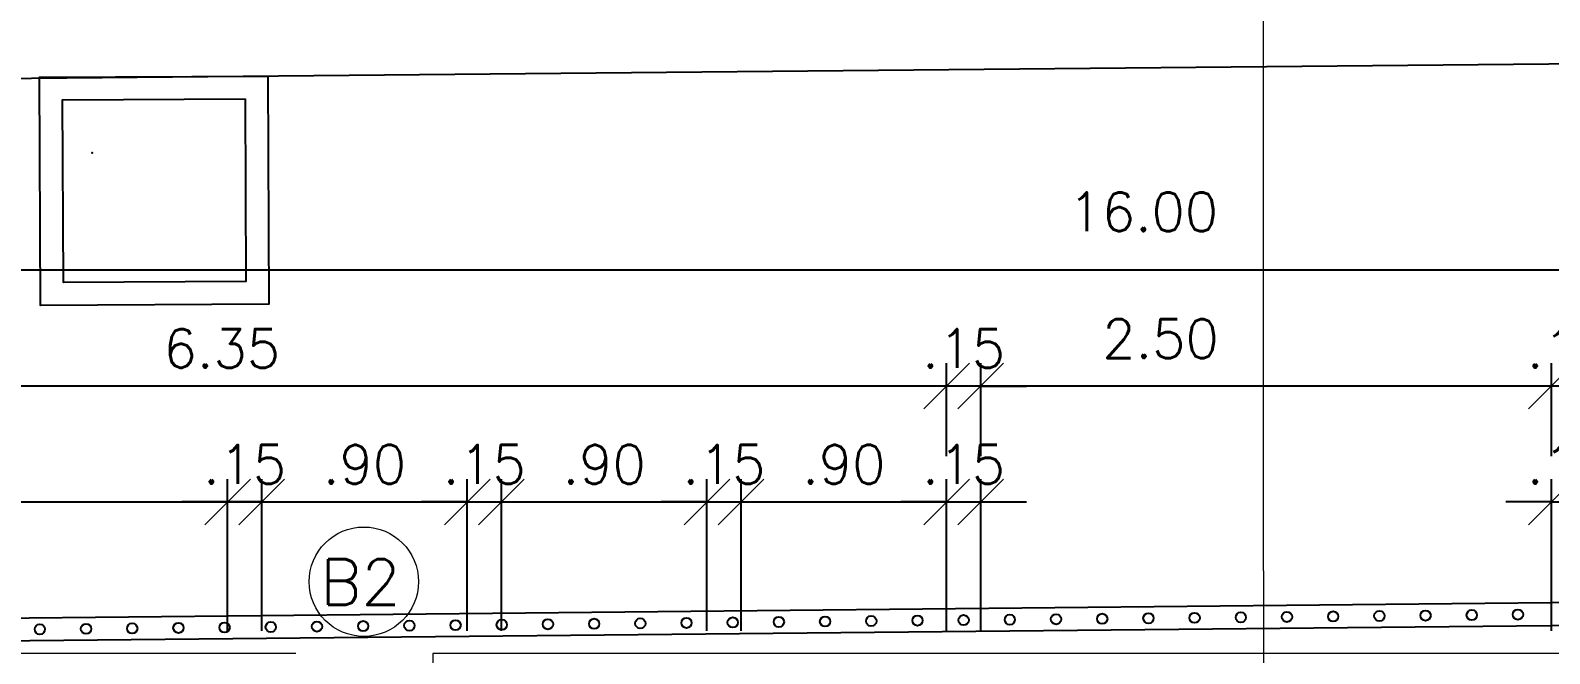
# Model space of a CAD drawing. Header units: millimetres. Extents: x 521 to 1055, y 261 to 520.
# Drawn here: x 668.84 to 675.49, y 424.25 to 426.98 of the extents above; entities that cross this region are included whole.
import ezdxf
from ezdxf.enums import TextEntityAlignment as Align

# ---------------------------------------------------------------- set-up
doc = ezdxf.new("R2010")
doc.units = ezdxf.units.MM
doc.linetypes.add('CONTINU', pattern=[0])
doc.linetypes.add('DASHDOTX2', pattern=[2, 1, -0.5, 0, -0.5])
doc.layers.add('0.1', color=8, linetype='Continuous', lineweight=13)
for name, color, linetype in [('01', 8, 'Continuous'), ('02', 1, 'Continuous'), ('parede', 5, 'Continuous'), ('PENA_02_VEG', 8, 'Continuous')]:
    doc.layers.add(name, color=color, linetype=linetype)
doc.styles.add('ROMANS', font='romans')
doc.styles.get("Standard").update_dxf_attribs({"font": 'romans.shx'})
doc.dimstyles.new('Fares Eng - 50', dxfattribs={"dimscale": 2, "dimtxt": 0.085, "dimasz": 0.1, "dimexe": 0.05, "dimexo": 0.05, "dimgap": 0.04, "dimtad": 1, "dimzin": 4, "dimdsep": 46, "dimtxsty": 'ROMANS', "dimblk1": 'OBLIQUE', "dimblk2": 'OBLIQUE', "dimsah": 1, "dimcen": 0.05, "dimdle": 0.05, "dimclrd": 8, "dimclre": 8, "dimclrt": 8, "dimaunit": 1, "dimadec": 0, "dimazin": 0, "dimtfac": 1, "dimtix": 1, "dimtmove": 2, "dimatfit": 0, "dimldrblk": 'OPEN90', "dimfxl": 1, "dimtolj": 1, "dimtzin": 0, "dimarcsym": 0})

# ---------------------------------------------------------------- blocks, each defined once
blk = doc.blocks.new('_OBLIQUE')
at = {"color": 0, "linetype": 'ByBlock'}
blk.add_line((-0.5, -0.5), (0.5, 0.5), dxfattribs=at)
blk = doc.blocks.new('*D316')
at = {"layer": '0.1', "color": 8, "linetype": 'CONTINU', "lineweight": -2, "transparency": 16777216}
for p, q in [((666.5027, 424.3465), (666.5027, 425.0113)), ((669.7027, 424.3465), (669.7027, 425.0113)), ((666.4027, 424.9113), (669.8027, 424.9113))]:
    blk.add_line(p, q, dxfattribs=at)
at = {"layer": 'DEFPOINTS', "color": 0, "linetype": 'CONTINU', "lineweight": -2, "transparency": 16777216}
for p in [(669.7027, 424.9113), (666.5027, 424.2465), (669.7027, 424.2465)]:
    blk.add_point(p, dxfattribs=at)
at = {"layer": '0.1', "color": 8, "linetype": 'CONTINU', "lineweight": -2, "transparency": 16777216, "xscale": 0.2, "yscale": 0.2, "zscale": 0.2, "rotation": 180}
blk.add_blockref('_OBLIQUE', (666.5027, 424.9113), dxfattribs=at)
at = {"layer": '0.1', "color": 8, "linetype": 'CONTINU', "lineweight": -2, "transparency": 16777216, "xscale": 0.2, "yscale": 0.2, "zscale": 0.2}
blk.add_blockref('_OBLIQUE', (669.7027, 424.9113), dxfattribs=at)
at = {"layer": '0.1', "color": 8, "linetype": 'CONTINU', "transparency": 16777216, "insert": (668.1027, 425.0763), "char_height": 0.17, "attachment_point": 5, "style": 'ROMANS'}
blk.add_mtext('\\A1;3.20', dxfattribs=at)
blk = doc.blocks.new('_Open90')
at = {"color": 0, "linetype": 'ByBlock', "lineweight": -2}
for p, q in [((-0.5, 0.5), (0, 0)), ((0, 0), (-1, 0)), ((0, 0), (-0.5, -0.5))]:
    blk.add_line(p, q, dxfattribs=at)
blk = doc.blocks.new('*D318')
at = {"layer": '0.1', "color": 8, "linetype": 'CONTINU', "lineweight": -2, "transparency": 16777216}
for p, q in [((669.8527, 424.3465), (669.8527, 425.0113)), ((670.7527, 424.3465), (670.7527, 425.0113)), ((669.7527, 424.9113), (670.8527, 424.9113))]:
    blk.add_line(p, q, dxfattribs=at)
at = {"layer": 'DEFPOINTS', "color": 0, "linetype": 'CONTINU', "lineweight": -2, "transparency": 16777216}
for p in [(670.7527, 424.9113), (669.8527, 424.2465), (670.7527, 424.2465)]:
    blk.add_point(p, dxfattribs=at)
at = {"layer": '0.1', "color": 8, "linetype": 'CONTINU', "lineweight": -2, "transparency": 16777216, "xscale": 0.2, "yscale": 0.2, "zscale": 0.2, "rotation": 180}
blk.add_blockref('_OBLIQUE', (669.8527, 424.9113), dxfattribs=at)
at = {"layer": '0.1', "color": 8, "linetype": 'CONTINU', "lineweight": -2, "transparency": 16777216, "xscale": 0.2, "yscale": 0.2, "zscale": 0.2}
blk.add_blockref('_OBLIQUE', (670.7527, 424.9113), dxfattribs=at)
at = {"layer": '0.1', "color": 8, "linetype": 'CONTINU', "transparency": 16777216, "insert": (670.3027, 425.0763), "char_height": 0.17, "attachment_point": 5, "style": 'ROMANS'}
blk.add_mtext('\\A1;.90', dxfattribs=at)
blk = doc.blocks.new('*D319')
at = {"layer": '0.1', "color": 8, "linetype": 'CONTINU', "lineweight": -2, "transparency": 16777216}
for p, q in [((669.7027, 424.3465), (669.7027, 425.0113)), ((669.8527, 424.3465), (669.8527, 425.0113)), ((669.7027, 424.9113), (669.5027, 424.9113)), ((669.8527, 424.9113), (669.7027, 424.9113)), ((669.8527, 424.9113), (670.0527, 424.9113))]:
    blk.add_line(p, q, dxfattribs=at)
at = {"layer": 'DEFPOINTS', "color": 0, "linetype": 'CONTINU', "lineweight": -2, "transparency": 16777216}
for p in [(669.7027, 424.9113), (669.7027, 424.2465), (669.8527, 424.2465)]:
    blk.add_point(p, dxfattribs=at)
at = {"layer": '0.1', "color": 8, "linetype": 'CONTINU', "lineweight": -2, "transparency": 16777216, "xscale": 0.2, "yscale": 0.2, "zscale": 0.2}
blk.add_blockref('_OBLIQUE', (669.7027, 424.9113), dxfattribs=at)
at = {"layer": '0.1', "color": 8, "linetype": 'CONTINU', "lineweight": -2, "transparency": 16777216, "xscale": 0.2, "yscale": 0.2, "zscale": 0.2, "rotation": 180}
blk.add_blockref('_OBLIQUE', (669.8527, 424.9113), dxfattribs=at)
at = {"layer": '0.1', "color": 8, "linetype": 'CONTINU', "transparency": 16777216, "insert": (669.7777, 425.0763), "char_height": 0.17, "attachment_point": 5, "style": 'ROMANS'}
blk.add_mtext('\\A1;.15', dxfattribs=at)
blk = doc.blocks.new('*D320')
at = {"layer": '0.1', "color": 8, "linetype": 'CONTINU', "lineweight": -2, "transparency": 16777216}
for p, q in [((670.7527, 424.3465), (670.7527, 425.0113)), ((670.9027, 424.3465), (670.9027, 425.0113)), ((670.7527, 424.9113), (670.5527, 424.9113)), ((670.7527, 424.9113), (670.9027, 424.9113)), ((670.9027, 424.9113), (671.1027, 424.9113))]:
    blk.add_line(p, q, dxfattribs=at)
at = {"layer": 'DEFPOINTS', "color": 0, "linetype": 'CONTINU', "lineweight": -2, "transparency": 16777216}
for p in [(670.9027, 424.9113), (670.7527, 424.2465), (670.9027, 424.2465)]:
    blk.add_point(p, dxfattribs=at)
at = {"layer": '0.1', "color": 8, "linetype": 'CONTINU', "lineweight": -2, "transparency": 16777216, "xscale": 0.2, "yscale": 0.2, "zscale": 0.2}
blk.add_blockref('_OBLIQUE', (670.7527, 424.9113), dxfattribs=at)
at = {"layer": '0.1', "color": 8, "linetype": 'CONTINU', "lineweight": -2, "transparency": 16777216, "xscale": 0.2, "yscale": 0.2, "zscale": 0.2, "rotation": 180}
blk.add_blockref('_OBLIQUE', (670.9027, 424.9113), dxfattribs=at)
at = {"layer": '0.1', "color": 8, "linetype": 'CONTINU', "transparency": 16777216, "insert": (670.8277, 425.0763), "char_height": 0.17, "attachment_point": 5, "style": 'ROMANS'}
blk.add_mtext('\\A1;.15', dxfattribs=at)
blk = doc.blocks.new('*D321')
at = {"layer": '0.1', "color": 8, "linetype": 'CONTINU', "lineweight": -2, "transparency": 16777216}
for p, q in [((670.9027, 424.3465), (670.9027, 425.0113)), ((671.8027, 424.3465), (671.8027, 425.0113)), ((670.8027, 424.9113), (671.9027, 424.9113))]:
    blk.add_line(p, q, dxfattribs=at)
at = {"layer": 'DEFPOINTS', "color": 0, "linetype": 'CONTINU', "lineweight": -2, "transparency": 16777216}
for p in [(671.8027, 424.9113), (670.9027, 424.2465), (671.8027, 424.2465)]:
    blk.add_point(p, dxfattribs=at)
at = {"layer": '0.1', "color": 8, "linetype": 'CONTINU', "lineweight": -2, "transparency": 16777216, "xscale": 0.2, "yscale": 0.2, "zscale": 0.2, "rotation": 180}
blk.add_blockref('_OBLIQUE', (670.9027, 424.9113), dxfattribs=at)
at = {"layer": '0.1', "color": 8, "linetype": 'CONTINU', "lineweight": -2, "transparency": 16777216, "xscale": 0.2, "yscale": 0.2, "zscale": 0.2}
blk.add_blockref('_OBLIQUE', (671.8027, 424.9113), dxfattribs=at)
at = {"layer": '0.1', "color": 8, "linetype": 'CONTINU', "transparency": 16777216, "insert": (671.3527, 425.0763), "char_height": 0.17, "attachment_point": 5, "style": 'ROMANS'}
blk.add_mtext('\\A1;.90', dxfattribs=at)
blk = doc.blocks.new('*D322')
at = {"layer": '0.1', "color": 8, "linetype": 'CONTINU', "lineweight": -2, "transparency": 16777216}
for p, q in [((671.8027, 424.3465), (671.8027, 425.0113)), ((671.9527, 424.3465), (671.9527, 425.0113)), ((671.8027, 424.9113), (671.6027, 424.9113)), ((671.8027, 424.9113), (671.9527, 424.9113)), ((671.9527, 424.9113), (672.1527, 424.9113))]:
    blk.add_line(p, q, dxfattribs=at)
at = {"layer": 'DEFPOINTS', "color": 0, "linetype": 'CONTINU', "lineweight": -2, "transparency": 16777216}
for p in [(671.9527, 424.9113), (671.8027, 424.2465), (671.9527, 424.2465)]:
    blk.add_point(p, dxfattribs=at)
at = {"layer": '0.1', "color": 8, "linetype": 'CONTINU', "lineweight": -2, "transparency": 16777216, "xscale": 0.2, "yscale": 0.2, "zscale": 0.2}
blk.add_blockref('_OBLIQUE', (671.8027, 424.9113), dxfattribs=at)
at = {"layer": '0.1', "color": 8, "linetype": 'CONTINU', "lineweight": -2, "transparency": 16777216, "xscale": 0.2, "yscale": 0.2, "zscale": 0.2, "rotation": 180}
blk.add_blockref('_OBLIQUE', (671.9527, 424.9113), dxfattribs=at)
at = {"layer": '0.1', "color": 8, "linetype": 'CONTINU', "transparency": 16777216, "insert": (671.8777, 425.0763), "char_height": 0.17, "attachment_point": 5, "style": 'ROMANS'}
blk.add_mtext('\\A1;.15', dxfattribs=at)
blk = doc.blocks.new('*D323')
at = {"layer": '0.1', "color": 8, "linetype": 'CONTINU', "lineweight": -2, "transparency": 16777216}
for p, q in [((671.9527, 424.3465), (671.9527, 425.0113)), ((672.8527, 424.3465), (672.8527, 425.0113)), ((671.8527, 424.9113), (672.9527, 424.9113))]:
    blk.add_line(p, q, dxfattribs=at)
at = {"layer": 'DEFPOINTS', "color": 0, "linetype": 'CONTINU', "lineweight": -2, "transparency": 16777216}
for p in [(672.8527, 424.9113), (671.9527, 424.2465), (672.8527, 424.2465)]:
    blk.add_point(p, dxfattribs=at)
at = {"layer": '0.1', "color": 8, "linetype": 'CONTINU', "lineweight": -2, "transparency": 16777216, "xscale": 0.2, "yscale": 0.2, "zscale": 0.2, "rotation": 180}
blk.add_blockref('_OBLIQUE', (671.9527, 424.9113), dxfattribs=at)
at = {"layer": '0.1', "color": 8, "linetype": 'CONTINU', "lineweight": -2, "transparency": 16777216, "xscale": 0.2, "yscale": 0.2, "zscale": 0.2}
blk.add_blockref('_OBLIQUE', (672.8527, 424.9113), dxfattribs=at)
at = {"layer": '0.1', "color": 8, "linetype": 'CONTINU', "transparency": 16777216, "insert": (672.4027, 425.0763), "char_height": 0.17, "attachment_point": 5, "style": 'ROMANS'}
blk.add_mtext('\\A1;.90', dxfattribs=at)
blk = doc.blocks.new('*D324')
at = {"layer": '0.1', "color": 8, "linetype": 'CONTINU', "lineweight": -2, "transparency": 16777216}
for p, q in [((672.8527, 424.3465), (672.8527, 425.0113)), ((673.0027, 424.3465), (673.0027, 425.0113)), ((672.8527, 424.9113), (672.6527, 424.9113)), ((672.8527, 424.9113), (673.0027, 424.9113)), ((673.0027, 424.9113), (673.2027, 424.9113))]:
    blk.add_line(p, q, dxfattribs=at)
at = {"layer": 'DEFPOINTS', "color": 0, "linetype": 'CONTINU', "lineweight": -2, "transparency": 16777216}
for p in [(673.0027, 424.9113), (672.8527, 424.2465), (673.0027, 424.2465)]:
    blk.add_point(p, dxfattribs=at)
at = {"layer": '0.1', "color": 8, "linetype": 'CONTINU', "lineweight": -2, "transparency": 16777216, "xscale": 0.2, "yscale": 0.2, "zscale": 0.2}
blk.add_blockref('_OBLIQUE', (672.8527, 424.9113), dxfattribs=at)
at = {"layer": '0.1', "color": 8, "linetype": 'CONTINU', "lineweight": -2, "transparency": 16777216, "xscale": 0.2, "yscale": 0.2, "zscale": 0.2, "rotation": 180}
blk.add_blockref('_OBLIQUE', (673.0027, 424.9113), dxfattribs=at)
at = {"layer": '0.1', "color": 8, "linetype": 'CONTINU', "transparency": 16777216, "insert": (672.9277, 425.0763), "char_height": 0.17, "attachment_point": 5, "style": 'ROMANS'}
blk.add_mtext('\\A1;.15', dxfattribs=at)
blk = doc.blocks.new('*D325')
at = {"layer": '0.1', "color": 8, "linetype": 'CONTINU', "lineweight": -2, "transparency": 16777216}
for p, q in [((675.5027, 424.3465), (675.5027, 425.0113)), ((675.6527, 424.3465), (675.6527, 425.0113)), ((675.5027, 424.9113), (675.3027, 424.9113)), ((675.5027, 424.9113), (675.6527, 424.9113)), ((675.6527, 424.9113), (675.8527, 424.9113))]:
    blk.add_line(p, q, dxfattribs=at)
at = {"layer": 'DEFPOINTS', "color": 0, "linetype": 'CONTINU', "lineweight": -2, "transparency": 16777216}
for p in [(675.6527, 424.9113), (675.5027, 424.2465), (675.6527, 424.2465)]:
    blk.add_point(p, dxfattribs=at)
at = {"layer": '0.1', "color": 8, "linetype": 'CONTINU', "lineweight": -2, "transparency": 16777216, "xscale": 0.2, "yscale": 0.2, "zscale": 0.2}
blk.add_blockref('_OBLIQUE', (675.5027, 424.9113), dxfattribs=at)
at = {"layer": '0.1', "color": 8, "linetype": 'CONTINU', "lineweight": -2, "transparency": 16777216, "xscale": 0.2, "yscale": 0.2, "zscale": 0.2, "rotation": 180}
blk.add_blockref('_OBLIQUE', (675.6527, 424.9113), dxfattribs=at)
at = {"layer": '0.1', "color": 8, "linetype": 'CONTINU', "transparency": 16777216, "insert": (675.5777, 425.0763), "char_height": 0.17, "attachment_point": 5, "style": 'ROMANS'}
blk.add_mtext('\\A1;.15', dxfattribs=at)
blk = doc.blocks.new('*D334')
at = {"layer": '0.1', "color": 8, "linetype": 'CONTINU', "lineweight": -2, "transparency": 16777216}
for p, q in [((675.5027, 425.1113), (675.5027, 425.519)), ((675.6527, 425.1113), (675.6527, 425.519)), ((675.5027, 425.419), (675.3027, 425.419)), ((675.6527, 425.419), (675.5027, 425.419)), ((675.6527, 425.419), (675.8527, 425.419))]:
    blk.add_line(p, q, dxfattribs=at)
at = {"layer": 'DEFPOINTS', "color": 0, "linetype": 'CONTINU', "lineweight": -2, "transparency": 16777216}
for p in [(675.5027, 425.419), (675.5027, 425.0113), (675.6527, 425.0113)]:
    blk.add_point(p, dxfattribs=at)
at = {"layer": '0.1', "color": 8, "linetype": 'CONTINU', "lineweight": -2, "transparency": 16777216, "xscale": 0.2, "yscale": 0.2, "zscale": 0.2}
blk.add_blockref('_OBLIQUE', (675.5027, 425.419), dxfattribs=at)
at = {"layer": '0.1', "color": 8, "linetype": 'CONTINU', "lineweight": -2, "transparency": 16777216, "xscale": 0.2, "yscale": 0.2, "zscale": 0.2, "rotation": 180}
blk.add_blockref('_OBLIQUE', (675.6527, 425.419), dxfattribs=at)
at = {"layer": '0.1', "color": 8, "linetype": 'CONTINU', "transparency": 16777216, "insert": (675.5777, 425.584), "char_height": 0.17, "attachment_point": 5, "style": 'ROMANS'}
blk.add_mtext('\\A1;.15', dxfattribs=at)
blk = doc.blocks.new('*D335')
at = {"layer": '0.1', "color": 8, "linetype": 'CONTINU', "lineweight": -2, "transparency": 16777216}
for p, q in [((673.0027, 425.1113), (673.0027, 425.519)), ((675.5027, 425.1113), (675.5027, 425.519)), ((675.6027, 425.419), (672.9027, 425.419))]:
    blk.add_line(p, q, dxfattribs=at)
at = {"layer": 'DEFPOINTS', "color": 0, "linetype": 'CONTINU', "lineweight": -2, "transparency": 16777216}
for p in [(673.0027, 425.419), (673.0027, 425.0113), (675.5027, 425.0113)]:
    blk.add_point(p, dxfattribs=at)
at = {"layer": '0.1', "color": 8, "linetype": 'CONTINU', "lineweight": -2, "transparency": 16777216, "xscale": 0.2, "yscale": 0.2, "zscale": 0.2, "rotation": 180}
blk.add_blockref('_OBLIQUE', (673.0027, 425.419), dxfattribs=at)
at = {"layer": '0.1', "color": 8, "linetype": 'CONTINU', "lineweight": -2, "transparency": 16777216, "xscale": 0.2, "yscale": 0.2, "zscale": 0.2}
blk.add_blockref('_OBLIQUE', (675.5027, 425.419), dxfattribs=at)
at = {"layer": '0.1', "color": 8, "linetype": 'CONTINU', "transparency": 16777216, "insert": (673.79, 425.6269), "char_height": 0.17, "attachment_point": 5, "style": 'ROMANS'}
blk.add_mtext('\\A1;2.50', dxfattribs=at)
blk = doc.blocks.new('*D336')
at = {"layer": '0.1', "color": 8, "linetype": 'CONTINU', "lineweight": -2, "transparency": 16777216}
for p, q in [((672.8527, 425.1113), (672.8527, 425.519)), ((673.0027, 425.1113), (673.0027, 425.519)), ((672.8527, 425.419), (672.6527, 425.419)), ((673.0027, 425.419), (672.8527, 425.419)), ((673.0027, 425.419), (673.2027, 425.419))]:
    blk.add_line(p, q, dxfattribs=at)
at = {"layer": 'DEFPOINTS', "color": 0, "linetype": 'CONTINU', "lineweight": -2, "transparency": 16777216}
for p in [(672.8527, 425.419), (672.8527, 425.0113), (673.0027, 425.0113)]:
    blk.add_point(p, dxfattribs=at)
at = {"layer": '0.1', "color": 8, "linetype": 'CONTINU', "lineweight": -2, "transparency": 16777216, "xscale": 0.2, "yscale": 0.2, "zscale": 0.2}
blk.add_blockref('_OBLIQUE', (672.8527, 425.419), dxfattribs=at)
at = {"layer": '0.1', "color": 8, "linetype": 'CONTINU', "lineweight": -2, "transparency": 16777216, "xscale": 0.2, "yscale": 0.2, "zscale": 0.2, "rotation": 180}
blk.add_blockref('_OBLIQUE', (673.0027, 425.419), dxfattribs=at)
at = {"layer": '0.1', "color": 8, "linetype": 'CONTINU', "transparency": 16777216, "insert": (672.9277, 425.584), "char_height": 0.17, "attachment_point": 5, "style": 'ROMANS'}
blk.add_mtext('\\A1;.15', dxfattribs=at)
blk = doc.blocks.new('*D337')
at = {"layer": '0.1', "color": 8, "linetype": 'CONTINU', "lineweight": -2, "transparency": 16777216}
for p, q in [((666.5027, 425.1113), (666.5027, 425.519)), ((672.8527, 425.1113), (672.8527, 425.519)), ((672.9527, 425.419), (666.4027, 425.419))]:
    blk.add_line(p, q, dxfattribs=at)
at = {"layer": 'DEFPOINTS', "color": 0, "linetype": 'CONTINU', "lineweight": -2, "transparency": 16777216}
for p in [(666.5027, 425.419), (666.5027, 425.0113), (672.8527, 425.0113)]:
    blk.add_point(p, dxfattribs=at)
at = {"layer": '0.1', "color": 8, "linetype": 'CONTINU', "lineweight": -2, "transparency": 16777216, "xscale": 0.2, "yscale": 0.2, "zscale": 0.2, "rotation": 180}
blk.add_blockref('_OBLIQUE', (666.5027, 425.419), dxfattribs=at)
at = {"layer": '0.1', "color": 8, "linetype": 'CONTINU', "lineweight": -2, "transparency": 16777216, "xscale": 0.2, "yscale": 0.2, "zscale": 0.2}
blk.add_blockref('_OBLIQUE', (672.8527, 425.419), dxfattribs=at)
at = {"layer": '0.1', "color": 8, "linetype": 'CONTINU', "transparency": 16777216, "insert": (669.6777, 425.584), "char_height": 0.17, "attachment_point": 5, "style": 'ROMANS'}
blk.add_mtext('\\A1;6.35', dxfattribs=at)
blk = doc.blocks.new('*D339')
at = {"layer": '0.1', "color": 8, "linetype": 'CONTINU', "lineweight": -2, "transparency": 16777216}
for p, q in [((666.2527, 425.619), (666.2527, 426.0268)), ((682.2527, 425.619), (682.2527, 426.0268)), ((682.3527, 425.9268), (666.1527, 425.9268))]:
    blk.add_line(p, q, dxfattribs=at)
at = {"layer": 'DEFPOINTS', "color": 0, "linetype": 'CONTINU', "lineweight": -2, "transparency": 16777216}
for p in [(666.2527, 425.9268), (666.2527, 425.519), (682.2527, 425.519)]:
    blk.add_point(p, dxfattribs=at)
at = {"layer": '0.1', "color": 8, "linetype": 'CONTINU', "lineweight": -2, "transparency": 16777216, "xscale": 0.2, "yscale": 0.2, "zscale": 0.2, "rotation": 180}
blk.add_blockref('_OBLIQUE', (666.2527, 425.9268), dxfattribs=at)
at = {"layer": '0.1', "color": 8, "linetype": 'CONTINU', "lineweight": -2, "transparency": 16777216, "xscale": 0.2, "yscale": 0.2, "zscale": 0.2}
blk.add_blockref('_OBLIQUE', (682.2527, 425.9268), dxfattribs=at)
at = {"layer": '0.1', "color": 8, "linetype": 'CONTINU', "transparency": 16777216, "insert": (673.7149, 426.1828), "char_height": 0.17, "attachment_point": 5, "style": 'ROMANS'}
blk.add_mtext('\\A1;16.00', dxfattribs=at)
blk = doc.blocks.new('Cor-4A')
h = blk.add_hatch(color=1)
edge = h.paths.add_edge_path()
edge.add_line((-0.000046, -0.007316), (-0.007572, 0))
edge.add_line((-0.007572, 0), (-0.000141, 0.007314))
edge.add_line((-0.000141, 0.007314), (-0.000141, 0.004997))
edge.add_arc((0.000001, 0), 0.004999, 91.62163, 269.46796)
edge.add_line((-0.000046, -0.004999), (-0.000046, -0.007316))
at = {"linetype": 'DASHDOTX2'}
blk.add_line((0, 0.037351), (0, 0.004998), dxfattribs=at)
at = {"color": 1}
blk.add_lwpolyline([(-0.000046, -0.007316), (-0.007572, 0), (-0.000141, 0.007314), (-0.000141, 0.004997, 0.98138), (-0.000046, -0.004999)], format="xyb", close=True, dxfattribs=at)
blk.add_circle((0, 0), 0.004998, dxfattribs=at)
at = {"color": 3, "style": 'ROMANS'}
blk.add_attdef('O', text='', height=0.006, rotation=90, dxfattribs=at).set_placement((0.000194, 0), align=Align.MIDDLE)
blk = doc.blocks.new('SUP')
at = {"layer": '01', "color": 8}
for p, q in [((247.1784, 61.9223), (222.7, 61.6788)), ((247.1784, 61.8223), (222.8, 61.5798))]:
    blk.add_line(p, q, dxfattribs=at)
at = {"layer": '02', "color": 8}
blk.add_line((220.1873, 64.0216), (246.6776, 64.2719), dxfattribs=at)
at = {"layer": '02', "color": 8, "linetype": 'CONTINU', "lineweight": -2}
for points in [[(226.1765, 64.0782), (226.1814, 63.0782), (225.1815, 63.0732), (225.1765, 64.0732), (226.1765, 64.0782)], [(226.077, 63.9777), (226.081, 63.1777), (225.281, 63.1737), (225.277, 63.9737), (226.077, 63.9777)]]:
    blk.add_lwpolyline(points, dxfattribs=at)
at = {"layer": 'parede', "color": 8}
for centre in [(227.4038, 61.6756), (227.6062, 61.6776), (227.8085, 61.6796), (228.0109, 61.6816), (228.2133, 61.6836), (228.4156, 61.6857), (228.618, 61.6877), (228.8203, 61.6897), (229.0227, 61.6917), (229.225, 61.6937), (229.4274, 61.6957), (229.6297, 61.6977), (229.8321, 61.6997), (230.0345, 61.7018), (230.2368, 61.7038), (230.4392, 61.7058), (230.6415, 61.7078), (230.8439, 61.7098), (231.0462, 61.7118), (231.2486, 61.7138), (231.4509, 61.7159), (231.6533, 61.7179), (225.1779, 61.6534), (225.3803, 61.6555), (225.5826, 61.6575), (225.785, 61.6595), (225.9873, 61.6615), (226.1897, 61.6635), (226.3921, 61.6655), (226.5944, 61.6675), (226.7968, 61.6695), (226.9991, 61.6716), (227.2015, 61.6736)]:
    blk.add_circle(centre, 0.0225, dxfattribs=at)
at = {"layer": 'PENA_02_VEG', "color": 8, "linetype": 'Continuous'}
blk.add_point((225.4075, 63.7416), dxfattribs=at)

msp = doc.modelspace()

# ---------------------------------------------------------------- linework, layer by layer
at = {"layer": '0.1', "color": 8, "linetype": 'DASHDOTX2', "ltscale": 0.5}
msp.add_line((674.24187, 424.60892), (674.24187, 371.68747), dxfattribs=at)
at = {"layer": '0.1', "color": 7}
for p, q in [((670.00267, 424.24649), (666.25267, 424.24649)), ((682.25267, 424.24649), (670.60267, 424.24649)), ((670.60267, 424.24649), (670.60267, 423.99649))]:
    msp.add_line(p, q, dxfattribs=at)
at = {"layer": '0.1', "color": 8}
msp.add_circle((670.29995, 424.56165), 0.23964, dxfattribs=at)

# ---------------------------------------------------------------- block references
at = {"layer": '0.1', "color": 8, "linetype": 'CONTINU', "lineweight": -2}
msp.add_blockref('SUP', (443.70263, 362.69961), dxfattribs=at)
at = {"layer": '0.1', "color": 8}
ref = msp.add_blockref('Cor-4A', (674.24187, 427.95557), dxfattribs=dict(at, xscale=-89.59999999999991, yscale=89.59999999999997, zscale=89.60000000000001, rotation=180))
ref.add_attrib('O', 'D', dxfattribs={"layer": '0', "color": 3, "height": 0.5376, "style": 'ROMANS'}).set_placement((674.25926, 427.95557), align=Align.MIDDLE)

# ---------------------------------------------------------------- texts
msp.add_text('B2', height=0.2, dxfattribs=at).set_placement((670.10934, 424.46013))

# ---------------------------------------------------------------- dimensions: what is measured, and where the dimension line sits
at = {"layer": '0.1', "color": 8, "linetype": 'CONTINU'}
for base, p1, p2, picture, middle in [((666.25267, 425.92676), (682.25267, 425.51904), (666.25267, 425.51904), '*D339', (673.71485, 426.1828)), ((673.00267, 425.41904), (675.50267, 425.01132), (673.00267, 425.01132), '*D335', (673.79004, 425.62691))]:
    dim = msp.add_linear_dim(base=base, p1=p1, p2=p2, dimstyle='Fares Eng - 50', dxfattribs=at)
    dim.commit()
    dim.dimension.update_dxf_attribs({"geometry": picture, "text_midpoint": middle, "dimtype": 160})
for base, p1, p2, picture, middle in [((666.50267, 425.41904), (672.85267, 425.01132), (666.50267, 425.01132), '*D337', (669.67767, 425.58404)), ((672.85267, 425.41904), (673.00267, 425.01132), (672.85267, 425.01132), '*D336', (672.92767, 425.58404)), ((675.50267, 425.41904), (675.65267, 425.01132), (675.50267, 425.01132), '*D334', (675.57767, 425.58404)), ((669.70267, 424.91132), (666.50267, 424.24649), (669.70267, 424.24649), '*D316', (668.10267, 425.07632)), ((669.70267, 424.91132), (669.85267, 424.24649), (669.70267, 424.24649), '*D319', (669.77767, 425.07632)), ((670.75267, 424.91132), (669.85267, 424.24649), (670.75267, 424.24649), '*D318', (670.30267, 425.07632)), ((670.90267, 424.91132), (670.75267, 424.24649), (670.90267, 424.24649), '*D320', (670.82767, 425.07632)), ((671.80267, 424.91132), (670.90267, 424.24649), (671.80267, 424.24649), '*D321', (671.35267, 425.07632)), ((671.95267, 424.91132), (671.80267, 424.24649), (671.95267, 424.24649), '*D322', (671.87767, 425.07632)), ((672.85267, 424.91132), (671.95267, 424.24649), (672.85267, 424.24649), '*D323', (672.40267, 425.07632)), ((673.00267, 424.91132), (672.85267, 424.24649), (673.00267, 424.24649), '*D324', (672.92767, 425.07632)), ((675.65267, 424.91132), (675.50267, 424.24649), (675.65267, 424.24649), '*D325', (675.57767, 425.07632))]:
    dim = msp.add_linear_dim(base=base, p1=p1, p2=p2, dimstyle='Fares Eng - 50', dxfattribs=at)
    dim.commit()
    dim.dimension.update_dxf_attribs({"geometry": picture, "text_midpoint": middle})

doc.saveas('drawing.dxf')
